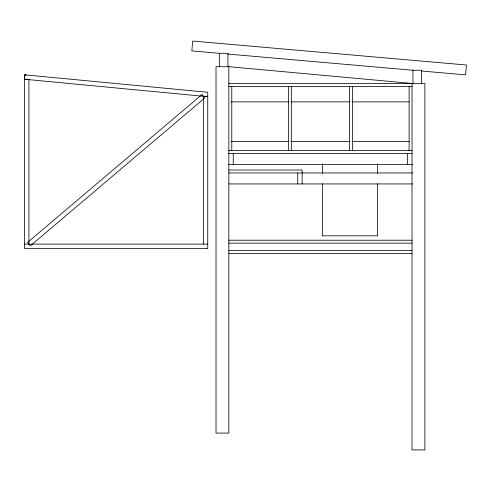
<?xml version="1.0" encoding="UTF-8"?>
<svg xmlns="http://www.w3.org/2000/svg" width="491" height="491" viewBox="0 0 491 491"><rect width="100%" height="100%" fill="white"/><g stroke="black" fill="none" stroke-linecap="round" stroke-linejoin="round"><path stroke-width="0.74" d="M421.566 83.544L421.566 70.17L412.949 70.256L227.928 54.071M207.748 96.696L24.55 79.241L24.967 74.865M421.566 71.011L465.591 74.865L466.45 65.008L192.705 41.06L191.84 50.911L219.317 53.316L227.928 53.316L227.928 66.69M228.849 66.69L216.022 66.69L216.022 433.08L228.849 433.08L228.849 66.69L412.379 83.482M24.55 74.982L26.207 74.982M24.55 79.241L28.944 79.241L28.944 244.113M228.849 83.55L424.862 83.55L424.862 449.94L412.041 449.934L412.041 83.55M228.849 86.484L412.041 86.484M207.748 96.279L203.348 96.279L203.348 244.113M231.144 101.87L288.634 101.87M290.93 101.87L349.948 101.87M352.25 101.87L408.972 101.87M231.144 141.439L288.634 141.439M290.93 141.439L349.948 141.439M352.25 141.439L408.972 141.439M228.849 150.602L412.041 150.602M228.849 153.53L412.041 153.53M228.849 164.522L412.55 164.522M228.849 170.021L302.125 170.021L302.125 183.941M228.849 172.949L412.55 172.949M228.849 183.941L412.55 183.941M322.36 235.827L377.604 235.827L377.604 183.83M228.849 240.222L412.041 240.222M228.849 243.155L412.041 243.155M24.55 244.113L207.748 244.113M228.849 250.484L412.041 250.484M228.849 253.411L412.041 253.411M412.956 70.17L412.956 83.544M409.107 86.484L409.107 150.602M407.647 153.53L407.647 164.522M377.604 163.951L377.604 173.231M352.501 86.484L352.501 150.602M349.574 86.484L349.574 150.602M322.642 163.969L322.642 173.231M322.642 183.843L322.642 235.827M297.73 172.949L297.73 183.941M291.316 86.484L291.316 150.602M288.383 86.484L288.383 150.602M233.243 153.53L233.243 164.522M231.777 86.484L231.777 150.602M219.317 53.316L219.317 66.69M201.93 94.597L27.527 242.437L30.368 245.795L204.772 97.954L201.93 94.597M207.748 248.514L24.55 248.514L24.55 74.822L207.748 92.277L207.748 248.514"/></g></svg>
